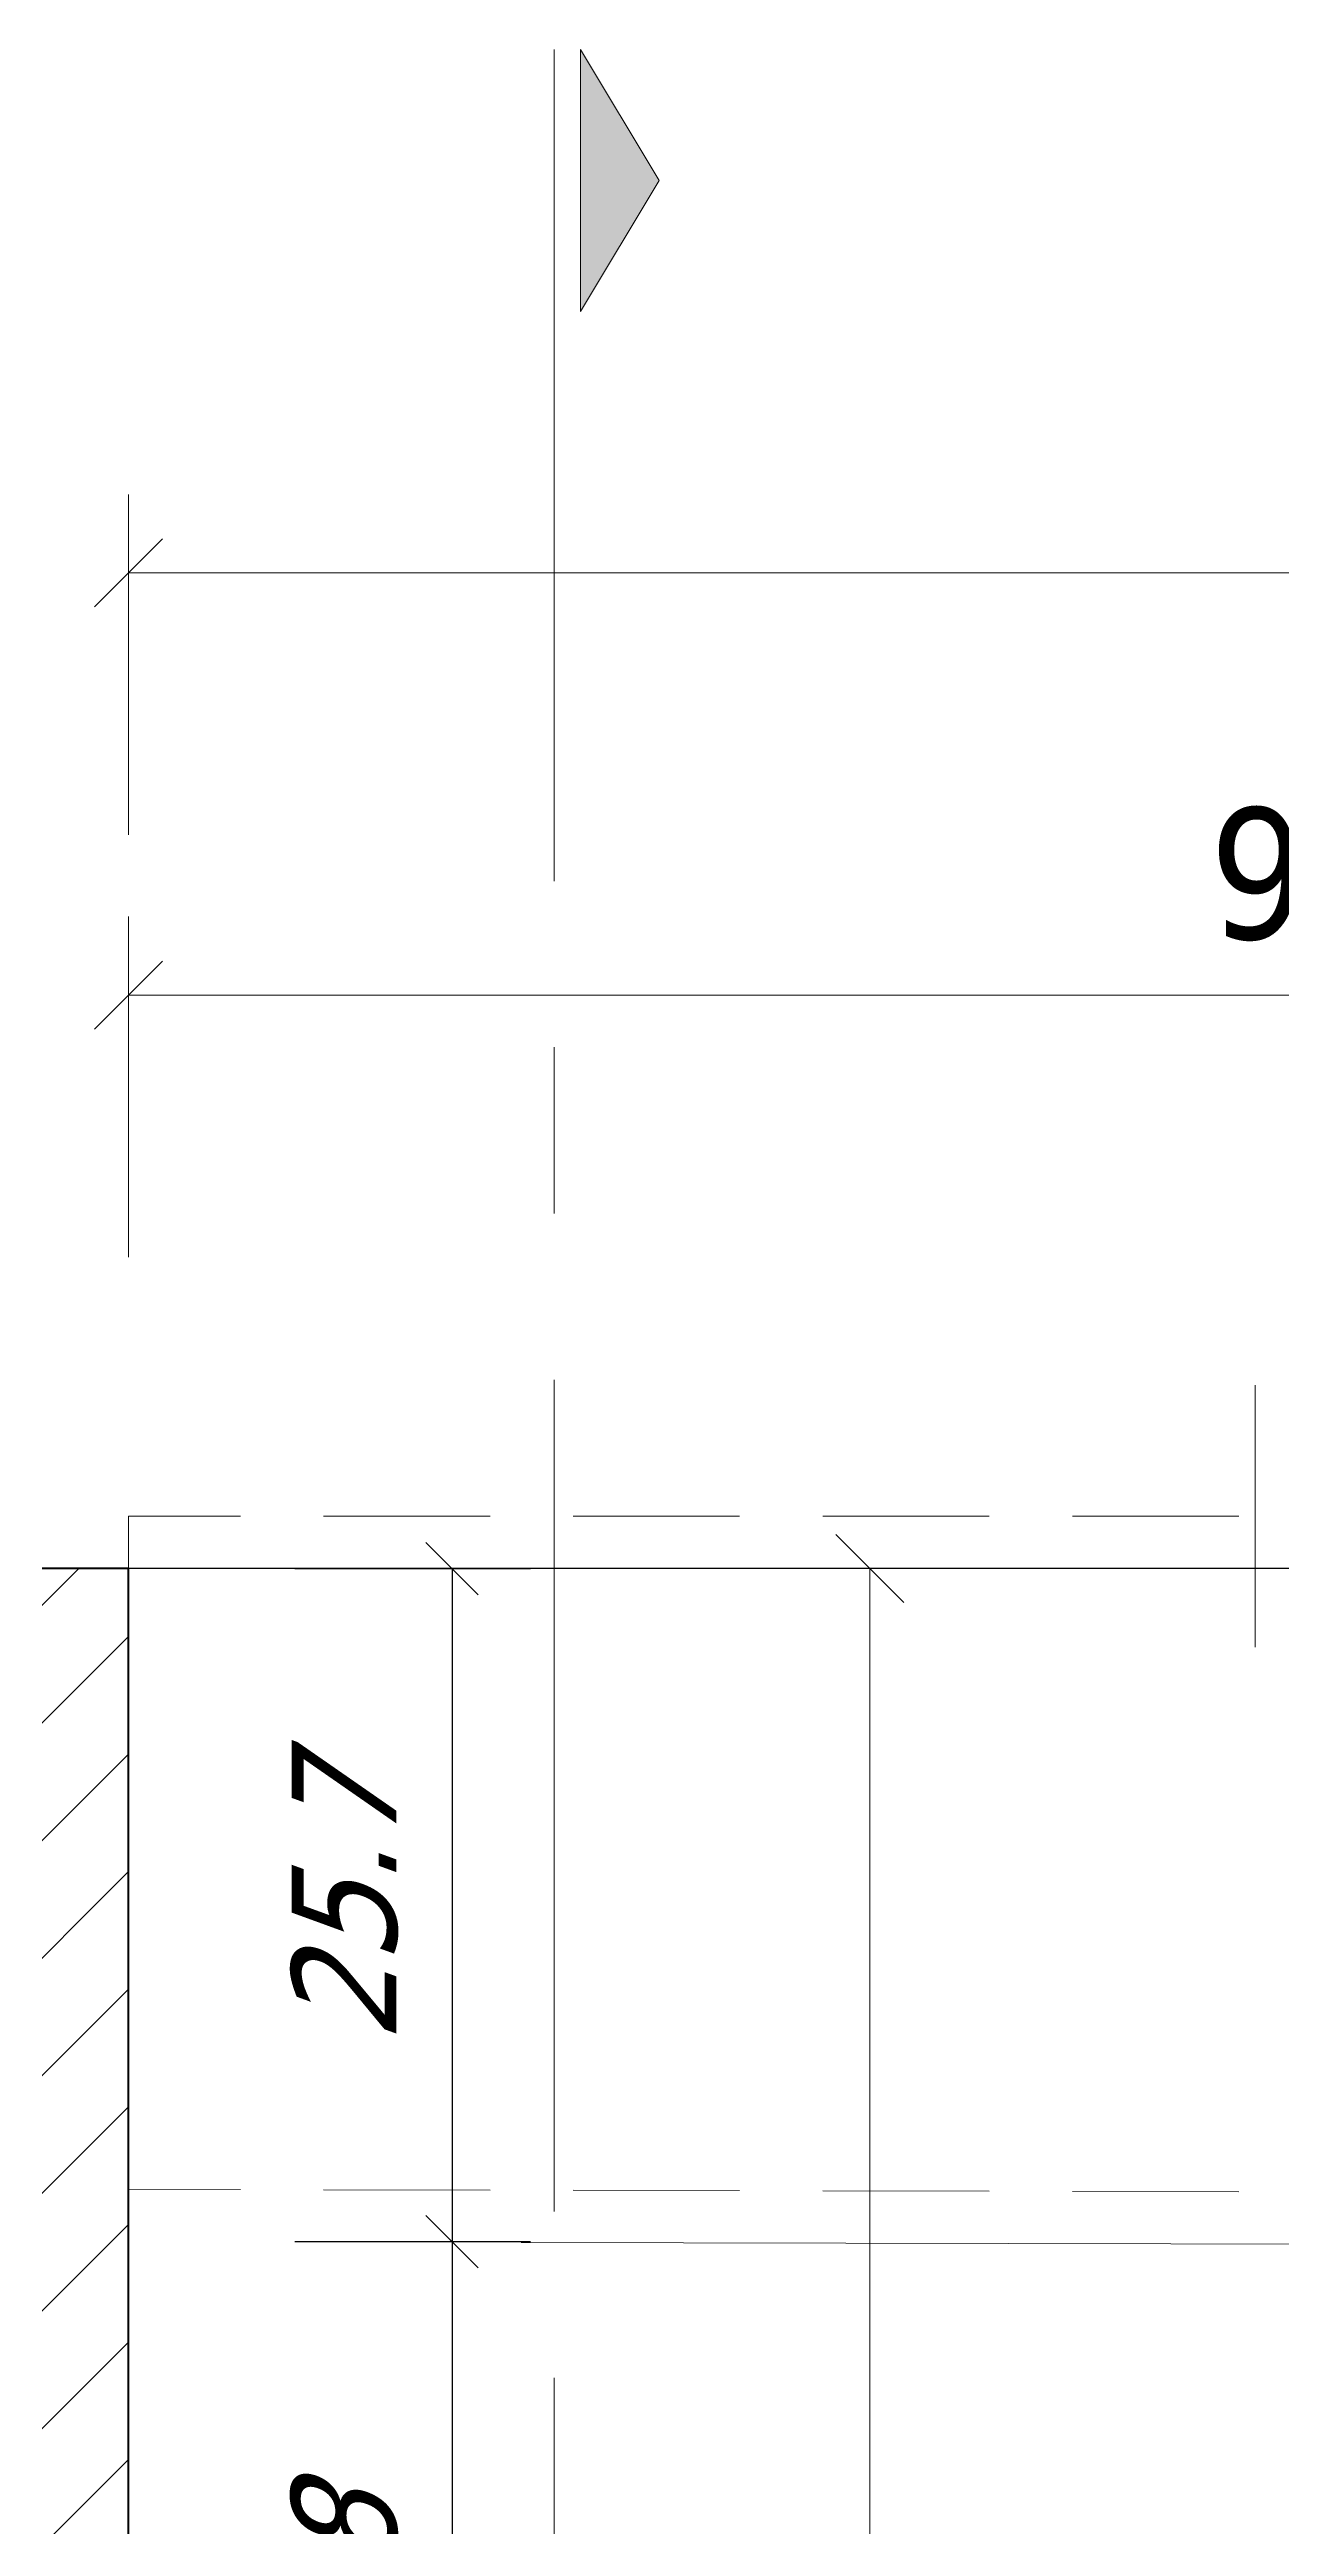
# Model space of a CAD drawing. Header units: millimetres. Extents: x 1206 to 5166, y 1455 to 2049.
# Drawn here: x 1332.6 to 1379.6, y 1755.1 to 1849.7 of the extents above; entities that cross this region are included whole.
import ezdxf

# ---------------------------------------------------------------- set-up
doc = ezdxf.new("R2010")
doc.units = ezdxf.units.MM
for name, pattern in [('AXES', [50.8, 31.75, -6.35, 6.35, -6.35]), ('CACHE', [9.525, 6.35, -3.175]), ('IMPORT-Pointillé', [150, 75, -75])]:
    doc.linetypes.add(name, pattern=pattern)
for name, color, linetype, lineweight in [('ABAK_A-AXES', 32, 'AXES', 20), ('ABAK_A-COTA', 7, 'Continuous', 18), ('ABAK_A-HACHURES', 253, 'Continuous', 15), ('ABAK_BC-COFFRAGE-CA', 7, 'CACHE', 15), ('ABAK_BC-COFFRAGE-CO', 7, 'Continuous', 50), ('ABAK_BC-COFFRAGE-VU', 7, 'Continuous', 30), ('ABAK_Hachures', 252, 'Continuous', 15), ('al-escaliers et ascenseurs_Stylo_No__21', 7, 'Continuous', 9)]:
    doc.layers.add(name, color=color, linetype=linetype, lineweight=lineweight)
doc.styles.add('ABAK_BA', font='tahoma.ttf')
doc.styles.add('ABAK_RESA', font='tahoma.ttf', dxfattribs={"oblique": 20})
doc.dimstyles.new('ABAK_BA', dxfattribs={"dimtxt": 0.25, "dimasz": 0.13, "dimexe": 0.15, "dimexo": 0.2, "dimgap": 0.1, "dimtad": 1, "dimdec": 1, "dimdsep": 46, "dimtxsty": 'ABAK_BA', "dimblk": 'OBLIQUE', "dimcen": 4, "dimclrd": 256, "dimclrt": 256, "dimazin": 2, "dimtfac": 1, "dimtdec": 1, "dimtix": 1, "dimtmove": 2, "dimatfit": 3, "dimldrblk": 'OBLIQUE', "dimfxl": 0.5, "dimfxlon": 1, "dimlwd": -1, "dimlwe": -1, "dimarcsym": 0})
doc.dimstyles.new('ABAK_BA-RESA', dxfattribs={"dimtxt": 0.2, "dimasz": 0.1, "dimexe": 0.15, "dimexo": 0.2, "dimgap": 0.1, "dimtad": 1, "dimdec": 1, "dimdsep": 46, "dimtxsty": 'ABAK_RESA', "dimblk": 'OBLIQUE', "dimcen": 4, "dimclrd": 256, "dimclre": 256, "dimclrt": 256, "dimazin": 2, "dimtfac": 1, "dimtdec": 1, "dimtix": 1, "dimtmove": 2, "dimatfit": 3, "dimldrblk": 'OBLIQUE', "dimfxl": 0.3, "dimfxlon": 1, "dimarcsym": 0})

# ---------------------------------------------------------------- blocks, each defined once
blk = doc.blocks.new('_Oblique')
at = {"color": 0, "linetype": 'ByBlock', "lineweight": -2}
blk.add_line((-0.5, -0.5), (0.5, 0.5), dxfattribs=at)
blk = doc.blocks.new('*D151')
at = {"layer": 'ABAK_A-COTA', "lineweight": -2, "transparency": 16777216}
for p, q in [((1341.986, 1791.668), (1350.986, 1791.668)), ((1347.986, 1791.668), (1347.986, 1765.968)), ((1341.986, 1765.968), (1350.986, 1765.968))]:
    blk.add_line(p, q, dxfattribs=at)
at = {"layer": 'DEFPOINTS', "color": 0, "transparency": 16777216}
for p in [(1335.635, 1791.668), (1335.635, 1765.968), (1347.986, 1765.968)]:
    blk.add_point(p, dxfattribs=at)
at = {"layer": 'ABAK_A-COTA', "lineweight": -2, "transparency": 16777216, "xscale": 2, "yscale": 2, "zscale": 2}
for p, rotation in [((1347.986, 1791.668), 90), ((1347.986, 1765.968), 270)]:
    blk.add_blockref('_Oblique', p, dxfattribs=dict(at, rotation=rotation))
at = {"layer": 'ABAK_A-COTA', "transparency": 16777216, "insert": (1343.903, 1778.818), "char_height": 4, "attachment_point": 5, "rotation": 90, "style": 'ABAK_RESA', "bg_fill": 3, "box_fill_scale": 1.1, "bg_fill_color": 256, "bg_fill_true_color": 13158600, "bg_fill_transparency": 0}
blk.add_mtext('25.7', dxfattribs=at)
blk = doc.blocks.new('*D110')
at = {"layer": 'ABAK_A-COTA', "lineweight": -2, "transparency": 16777216}
for p, q in [((1341.986, 1765.968), (1350.986, 1765.968)), ((1347.986, 1765.968), (1347.986, 1736.176)), ((1341.986, 1736.176), (1350.986, 1736.176))]:
    blk.add_line(p, q, dxfattribs=at)
at = {"layer": 'DEFPOINTS', "color": 0, "transparency": 16777216}
for p in [(1335.635, 1765.968), (1335.807, 1736.176), (1347.986, 1736.176)]:
    blk.add_point(p, dxfattribs=at)
at = {"layer": 'ABAK_A-COTA', "lineweight": -2, "transparency": 16777216, "xscale": 2, "yscale": 2, "zscale": 2}
for p, rotation in [((1347.986, 1765.968), 90), ((1347.986, 1736.176), 270)]:
    blk.add_blockref('_Oblique', p, dxfattribs=dict(at, rotation=rotation))
at = {"layer": 'ABAK_A-COTA', "transparency": 16777216, "insert": (1343.895, 1751.072), "char_height": 4, "attachment_point": 5, "rotation": 90, "style": 'ABAK_RESA', "bg_fill": 3, "box_fill_scale": 1.1, "bg_fill_color": 256, "bg_fill_true_color": 13158600, "bg_fill_transparency": 0}
blk.add_mtext('29.8', dxfattribs=at)
blk = doc.blocks.new('*D121')
at = {"layer": 'ABAK_A-COTA', "color": 0, "transparency": 16777216}
for p, q in [((1335.635, 1803.564), (1335.635, 1816.564)), ((1425.635, 1803.564), (1425.635, 1816.564))]:
    blk.add_line(p, q, dxfattribs=at)
at = {"layer": 'ABAK_A-COTA', "transparency": 16777216}
blk.add_line((1425.635, 1813.564), (1335.635, 1813.564), dxfattribs=at)
at = {"layer": 'DEFPOINTS', "color": 0, "transparency": 16777216}
for p in [(1335.635, 1813.564), (1335.635, 1792.668), (1425.635, 1791.668)]:
    blk.add_point(p, dxfattribs=at)
at = {"layer": 'ABAK_A-COTA', "transparency": 16777216, "xscale": 2.6, "yscale": 2.6, "zscale": 2.6, "rotation": 180}
blk.add_blockref('_Oblique', (1335.635, 1813.564), dxfattribs=at)
at = {"layer": 'ABAK_A-COTA', "transparency": 16777216, "xscale": 2.6, "yscale": 2.6, "zscale": 2.6}
blk.add_blockref('_Oblique', (1425.635, 1813.564), dxfattribs=at)
at = {"layer": 'ABAK_A-COTA', "transparency": 16777216, "insert": (1380.635, 1818.167), "char_height": 5, "attachment_point": 5, "style": 'ABAK_BA'}
blk.add_mtext('90', dxfattribs=at)
blk = doc.blocks.new('*D122')
at = {"layer": 'ABAK_A-COTA', "color": 0, "transparency": 16777216}
for p, q in [((1335.635, 1819.686), (1335.635, 1832.686)), ((1525.635, 1819.686), (1525.635, 1832.686))]:
    blk.add_line(p, q, dxfattribs=at)
at = {"layer": 'ABAK_A-COTA', "transparency": 16777216}
blk.add_line((1335.635, 1829.686), (1525.635, 1829.686), dxfattribs=at)
at = {"layer": 'DEFPOINTS', "color": 0, "transparency": 16777216}
for p in [(1525.635, 1829.686), (1525.635, 1796.134), (1335.635, 1793.668)]:
    blk.add_point(p, dxfattribs=at)
at = {"layer": 'ABAK_A-COTA', "transparency": 16777216, "xscale": 2.6, "yscale": 2.6, "zscale": 2.6, "rotation": 180}
blk.add_blockref('_Oblique', (1335.635, 1829.686), dxfattribs=at)
at = {"layer": 'ABAK_A-COTA', "transparency": 16777216, "xscale": 2.6, "yscale": 2.6, "zscale": 2.6}
blk.add_blockref('_Oblique', (1525.635, 1829.686), dxfattribs=at)
at = {"layer": 'ABAK_A-COTA', "transparency": 16777216, "insert": (1430.635, 1834.289), "char_height": 5, "attachment_point": 5, "style": 'ABAK_BA'}
blk.add_mtext('190', dxfattribs=at)
blk = doc.blocks.new('*D123')
at = {"layer": 'ABAK_A-COTA', "color": 0, "transparency": 16777216}
for p, q in [((1353.932, 1791.668), (1366.932, 1791.668)), ((1353.932, 1583.668), (1366.932, 1583.668))]:
    blk.add_line(p, q, dxfattribs=at)
at = {"layer": 'ABAK_A-COTA', "transparency": 16777216}
blk.add_line((1363.932, 1791.668), (1363.932, 1583.668), dxfattribs=at)
at = {"layer": 'DEFPOINTS', "color": 0, "transparency": 16777216}
for p in [(1335.635, 1791.668), (1335.635, 1583.668), (1363.932, 1583.668)]:
    blk.add_point(p, dxfattribs=at)
at = {"layer": 'ABAK_A-COTA', "transparency": 16777216, "xscale": 2.6, "yscale": 2.6, "zscale": 2.6}
for p, rotation in [((1363.932, 1791.668), 90), ((1363.932, 1583.668), 270)]:
    blk.add_blockref('_Oblique', p, dxfattribs=dict(at, rotation=rotation))
at = {"layer": 'ABAK_A-COTA', "transparency": 16777216, "insert": (1359.317, 1687.668), "char_height": 5, "attachment_point": 5, "rotation": 90, "style": 'ABAK_BA'}
blk.add_mtext('208', dxfattribs=at)

msp = doc.modelspace()

# ---------------------------------------------------------------- hatches: boundary and pattern name
at = {"layer": 'ABAK_A-HACHURES', "true_color": 0x000000, "transparency": 33554687}
h = msp.add_hatch(color=18, dxfattribs=at)
h.dxf.hatch_style = 1
h.paths.add_polyline_path([(1352.886, 1839.671), (1355.886, 1844.671), (1352.886, 1849.671)])
at = {"layer": 'ABAK_Hachures'}
h = msp.add_hatch(dxfattribs=at)
h.set_pattern_fill('ANSI31', color=256)
h.set_pattern_definition([(45, (-24835.1735, 5158.8185), (-2.24506403, 2.24506403), [])])
h.paths.add_polyline_path([(1265.635, 1583.668), (1265.635, 1563.668), (1544.135, 1563.668), (1544.135, 1583.668), (1335.635, 1583.668), (1335.635, 1791.668), (1315.635, 1791.668), (1315.635, 1583.668)])
edge = h.paths.add_edge_path(flags=16)
edge.add_line((1525.635, 1583.668), (1544.135, 1583.668))

# ---------------------------------------------------------------- linework, layer by layer
at = {"layer": 'ABAK_A-AXES'}
for p, q in [((1351.886, 1849.671), (1351.886, 1533.334)), ((1352.886, 1839.671), (1352.886, 1849.671)), ((1352.886, 1849.671), (1355.886, 1844.671)), ((1355.886, 1844.671), (1352.886, 1839.671))]:
    msp.add_line(p, q, dxfattribs=at)
at = {"layer": 'ABAK_A-COTA'}
msp.add_line((1378.635, 1788.668), (1378.635, 1798.668), dxfattribs=at)
at = {"layer": 'ABAK_BC-COFFRAGE-CA'}
for p, q in [((1425.635, 1793.668), (1335.635, 1793.668)), ((1335.635, 1793.668), (1335.635, 1791.668)), ((1425.635, 1767.768), (1335.635, 1767.968))]:
    msp.add_line(p, q, dxfattribs=at)
at = {"layer": 'ABAK_BC-COFFRAGE-CO'}
for p, q in [((1335.635, 1791.668), (1315.635, 1791.668)), ((1335.635, 1583.668), (1335.635, 1791.668))]:
    msp.add_line(p, q, dxfattribs=at)
at = {"layer": 'ABAK_BC-COFFRAGE-VU'}
for p, q in [((1335.635, 1791.668), (1335.635, 1583.668)), ((1425.635, 1791.668), (1335.635, 1791.668)), ((1335.635, 1791.668), (1335.635, 1583.668))]:
    msp.add_line(p, q, dxfattribs=at)
at = {"layer": 'al-escaliers et ascenseurs_Stylo_No__21', "linetype": 'IMPORT-Pointillé'}
msp.add_line((1425.63, 1765.768), (1335.63, 1765.968), dxfattribs=at)

# ---------------------------------------------------------------- dimensions: what is measured, and where the dimension line sits
at = {"layer": 'ABAK_A-COTA'}
dim = msp.add_linear_dim(base=(1525.635, 1829.686), p1=(1335.635, 1793.668), p2=(1525.635, 1796.134), dimstyle='ABAK_BA', dxfattribs=at)
dim.commit()
dim.dimension.update_dxf_attribs({"geometry": '*D122', "text_midpoint": (1430.635, 1834.289)})

# ---------------------------------------------------------------- next in the draw order: dimensions: what is measured, and where the dimension line sits
dim = msp.add_linear_dim(base=(1347.986, 1765.968), p1=(1335.635, 1791.668), p2=(1335.635, 1765.968), angle=90, dimstyle='ABAK_BA-RESA', override={"dimtfill": 1}, dxfattribs=at)
dim.commit()
dim.dimension.update_dxf_attribs({"geometry": '*D151', "text_midpoint": (1343.903, 1778.818)})

# ---------------------------------------------------------------- next in the draw order: dimensions: what is measured, and where the dimension line sits
dim = msp.add_linear_dim(base=(1335.635, 1813.564), p1=(1425.635, 1791.668), p2=(1335.635, 1792.668), dimstyle='ABAK_BA', dxfattribs=at)
dim.commit()
dim.dimension.update_dxf_attribs({"geometry": '*D121', "text_midpoint": (1380.635, 1818.167)})
dim = msp.add_linear_dim(base=(1347.986, 1736.176), p1=(1335.635, 1765.968), p2=(1335.807, 1736.176), angle=90, dimstyle='ABAK_BA-RESA', override={"dimtfill": 1}, dxfattribs=at)
dim.commit()
dim.dimension.update_dxf_attribs({"geometry": '*D110', "text_midpoint": (1343.895, 1751.072)})

# ---------------------------------------------------------------- next in the draw order: dimensions: what is measured, and where the dimension line sits
dim = msp.add_linear_dim(base=(1363.932, 1583.668), p1=(1335.635, 1791.668), p2=(1335.635, 1583.668), angle=90, dimstyle='ABAK_BA', dxfattribs=at)
dim.commit()
dim.dimension.update_dxf_attribs({"geometry": '*D123', "text_midpoint": (1359.317, 1687.668)})

doc.saveas('drawing.dxf')
